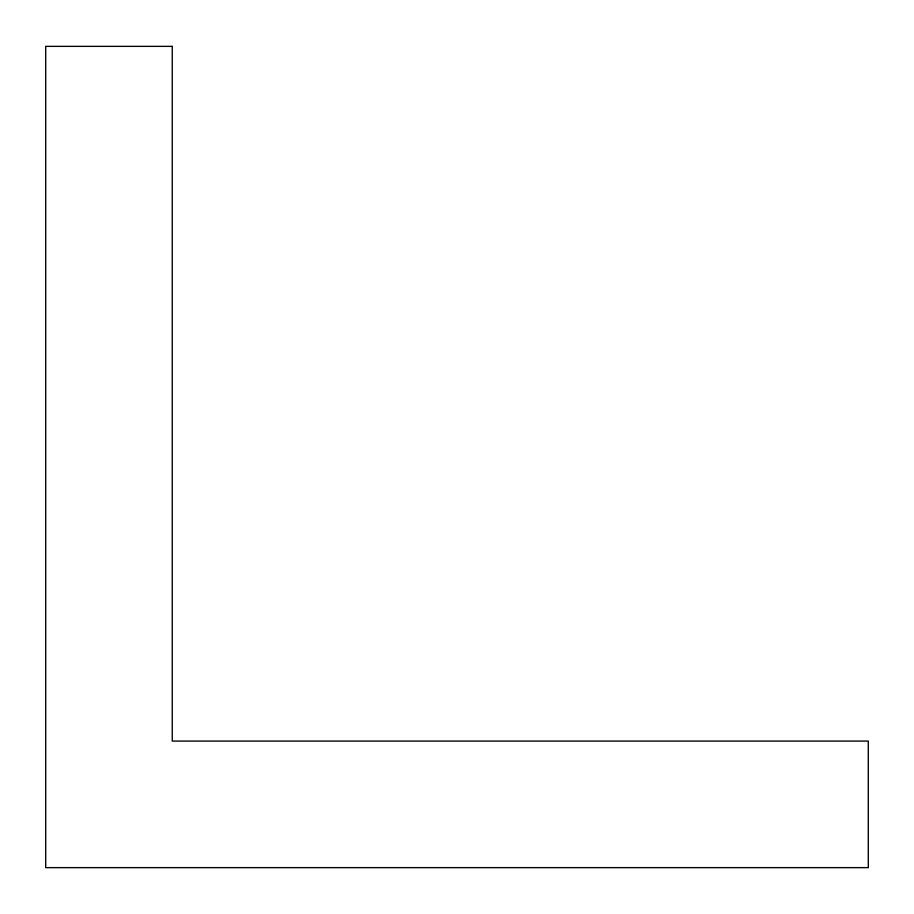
<?xml version="1.0" encoding="UTF-8"?>
<svg xmlns="http://www.w3.org/2000/svg" width="914" height="914" viewBox="0 0 914 914"><rect width="100%" height="100%" fill="white"/><g stroke="black" fill="none" stroke-linecap="round" stroke-linejoin="round"><path stroke-width="1.37" d="M172.255 46.363L45.7 46.363L45.7 867.637L868.3 867.637L868.3 741.083L172.255 741.083L172.255 46.363"/></g></svg>
